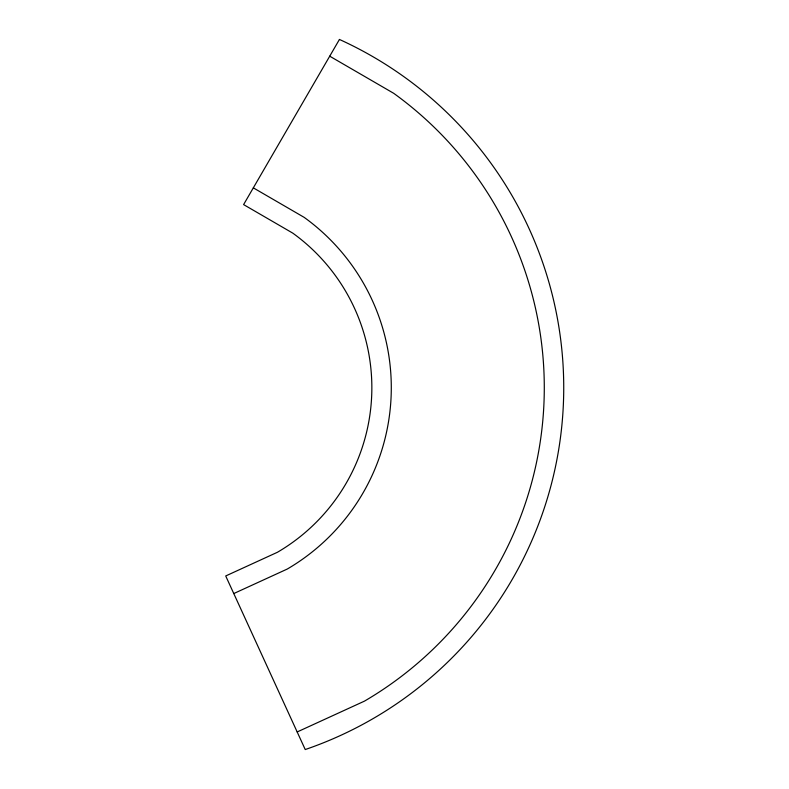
<?xml version="1.0" encoding="UTF-8"?>
<svg xmlns="http://www.w3.org/2000/svg" width="789" height="789" viewBox="0 0 789 789"><rect width="100%" height="100%" fill="white"/><g stroke="black" fill="none" stroke-linecap="round" stroke-linejoin="round"><path stroke-width="1.18" d="M233.771 593.555L287.226 569.066A210.071 210.071 0 0 0 304.159 217.36L253.318 187.851M297.177 731.955L364.419 701.155A363.058 363.058 0 0 0 393.701 93.309L329.723 56.187M339.438 39.45L243.604 204.598L292.778 233.13A190.622 190.622 0 0 1 277.412 552.28L225.713 575.96L305.235 749.55A382.507 382.507 0 0 0 339.438 39.45"/></g></svg>
